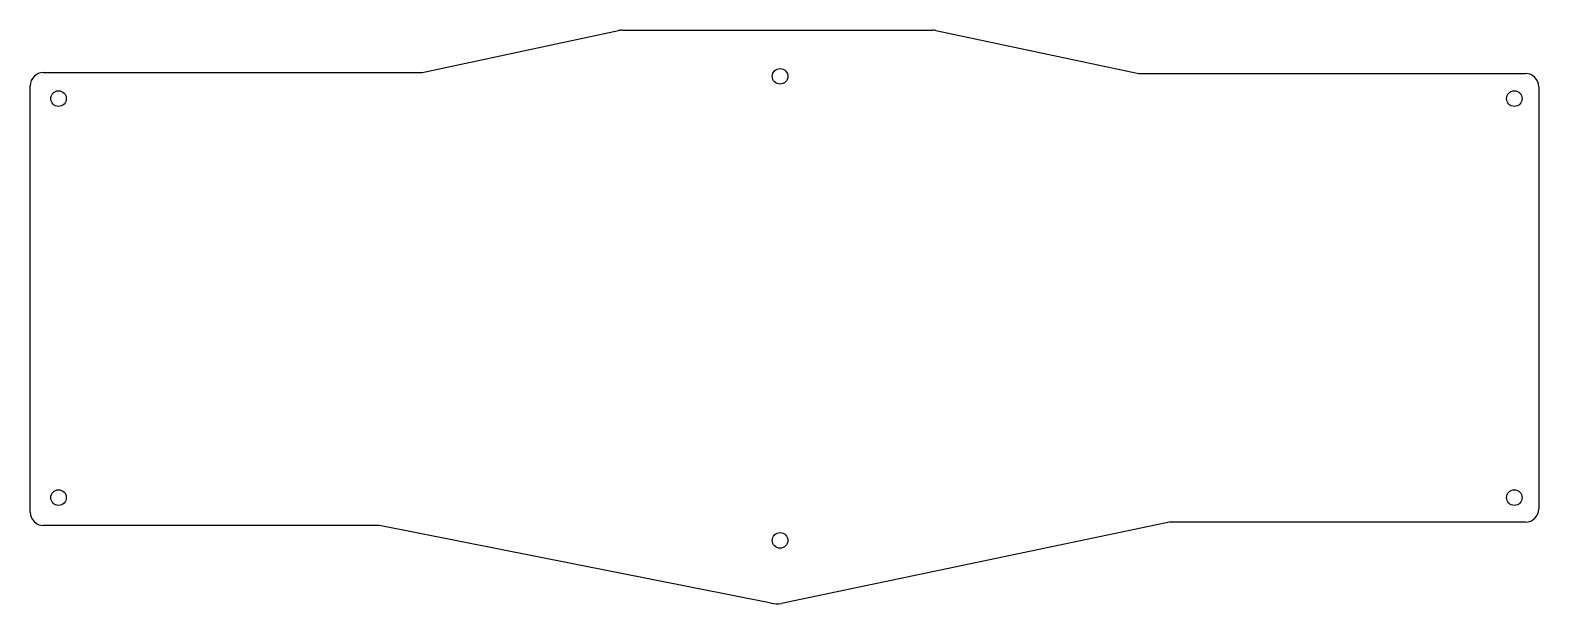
# Model space of a CAD drawing. Extents: x 41 to 385, y -196 to -66.
import ezdxf

# ---------------------------------------------------------------- set-up
doc = ezdxf.new("R2010")
doc.units = 0
doc.layers.add('BLACK', color=7, linetype='CONTINUOUS')

msp = doc.modelspace()

# ---------------------------------------------------------------- linework, layer by layer
at = {"layer": 'BLACK', "linetype": 'CONTINUOUS'}
for p, q in [((130.533, -75.093), (174.966, -65.6394)), ((175.768, -65.532), (246.634, -65.532)), ((247.436, -65.6394), (293.393, -75.347)), ((43.688, -75.184), (129.794, -75.184)), ((294.132, -75.438), (382.016, -75.438)), ((40.64, -175.514), (40.64, -78.232)), ((385.064, -78.486), (385.064, -174.752)), ((120.396, -178.562), (43.688, -178.562)), ((209.804, -196.342), (120.396, -178.562)), ((300.736, -177.8), (212.136, -196.379)), ((382.016, -177.8), (300.736, -177.8))]:
    msp.add_line(p, q, dxfattribs=at)
at = {"layer": 'BLACK'}
for centre in [(211.836, -76.073), (47.117, -81.153), (379.476, -81.153), (47.117, -172.212), (379.476, -172.212), (211.836, -181.991)]:
    msp.add_circle(centre, 1.778, dxfattribs=at)
for centre, radius, start, end in [((175.768, -68.58), 3.048, 90, 105.255), ((246.634, -68.58), 3.048, 74.7449, 90), ((43.688, -78.232), 3.048, 90, 180), ((129.794, -72.136), 3.048, -90, -75.9638), ((294.132, -72.39), 3.048, -104.036, -90), ((382.016, -78.486), 3.048, 0, 90), ((43.688, -175.514), 3.048, 180, 270), ((382.016, -174.752), 3.048, -90, 0), ((211.074, -189.738), 6.725, -100.886, -80.9097)]:
    msp.add_arc(centre, radius, start, end, dxfattribs=at)

doc.saveas('drawing.dxf')
